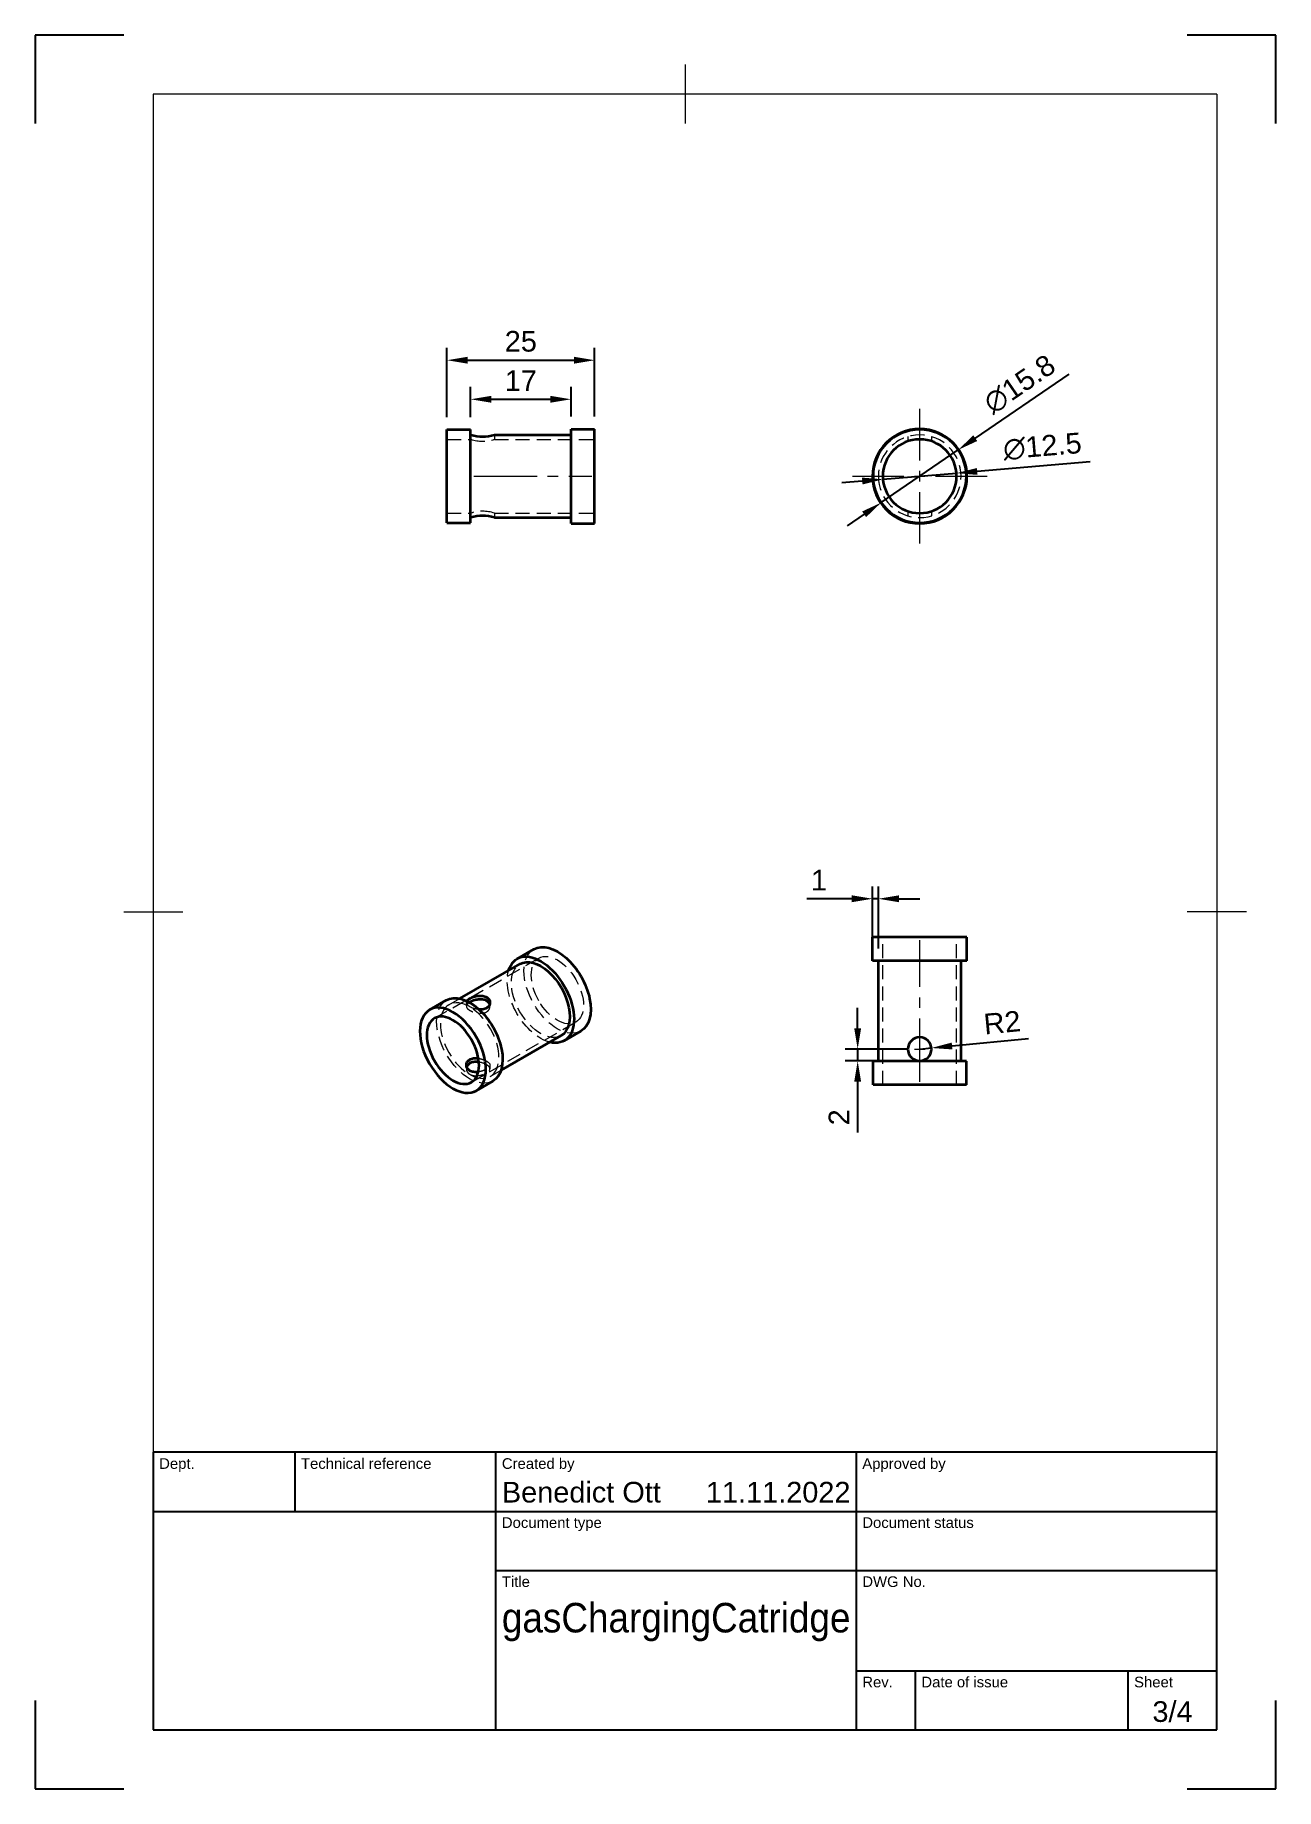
# Model space of a CAD drawing. Header units: millimetres. Extents: x 0 to 210, y 0 to 297.
import ezdxf
from ezdxf.enums import TextEntityAlignment as Align

# ---------------------------------------------------------------- set-up
doc = ezdxf.new("R2010")
doc.units = ezdxf.units.MM
doc.header["$LTSCALE"] = 0.75
doc.linetypes.add('CENTER2', pattern=[28.575, 19.05, -3.175, 3.175, -3.175])
doc.linetypes.add('HIDDEN2', pattern=[4.7625, 3.175, -1.5875])
for name, color, linetype, lineweight in [('BORDER', 7, 'Continuous', 18), ('FD_Dimensions', 7, 'Continuous', 18), ('Hidden', 7, 'HIDDEN2', 18), ('Smart Centers', 7, 'CENTER2', 18), ('TITLEBLOCK', 7, 'Continuous', 25), ('Visible', 7, 'Continuous', 35)]:
    doc.layers.add(name, color=color, linetype=linetype, lineweight=lineweight)
doc.styles.add('FusionTitle', font='arial.ttf')
doc.styles.get("Standard").update_dxf_attribs({"font": 'arial.ttf'})
doc.dimstyles.new('Dim-ISO-25', dxfattribs={"dimtxt": 3.5, "dimasz": 3.5, "dimexe": 2.1, "dimexo": 2.1, "dimgap": 1.4, "dimtad": 1, "dimzin": 12, "dimdsep": 46, "dimtxsty": 'Standard', "dimcen": 0, "dimazin": 3, "dimtp": 0.1, "dimtm": 0.1, "dimtfac": 0.714286, "dimtmove": 0, "dimatfit": 3, "dimfxl": 1, "dimtzin": 12, "dimarcsym": 0})

# ---------------------------------------------------------------- blocks, each defined once
blk = doc.blocks.new('ISO_A4(P)_SHEET')
at = {"layer": 'BORDER'}
for p, q in [((110, 292), (110, 282)), ((200, 287), (20, 287)), ((20, 287), (20, 10)), ((200, 287), (200, 10)), ((15, 148.5), (25, 148.5)), ((205, 148.5), (195, 148.5)), ((20, 10), (200, 10))]:
    blk.add_line(p, q, dxfattribs=at)
at = {"layer": 'Defpoints'}
for p, q in [((15, 297), (0, 297)), ((0, 297), (0, 282)), ((210, 297), (195, 297)), ((210, 282), (210, 297)), ((0, 15), (0, 0)), ((210, 0), (210, 15)), ((0, 0), (15, 0)), ((195, 0), (210, 0))]:
    blk.add_line(p, q, dxfattribs=at)
blk = doc.blocks.new('ISO_TITLEBLOCK')
at = {"layer": 'TITLEBLOCK'}
for p, q in [((0, 47), (-180, 47)), ((-180, 47), (-180, 0)), ((-156, 37), (-156, 47)), ((-122, 0), (-122, 47)), ((-61, 0), (-61, 47)), ((0, 0), (0, 47)), ((-180, 37), (0, 37)), ((-122, 27), (0, 27)), ((-61, 10), (0, 10)), ((-51, 0), (-51, 10)), ((-15, 0), (-15, 10)), ((-180, 0), (0, 0))]:
    blk.add_line(p, q, dxfattribs=at)
at = {"layer": 'TITLEBLOCK', "style": 'FusionTitle'}
for s, p in [('Dept.', (-179, 46)), ('Technical reference', (-155, 46)), ('Created by', (-121, 46)), ('Approved by', (-60, 46)), ('Document type', (-121, 36)), ('Document status', (-60, 36)), ('Title', (-121, 26)), ('DWG No.', (-60, 26)), ('Rev.', (-60, 9)), ('Date of issue', (-50, 9)), ('Sheet', (-14, 9))]:
    blk.add_text(s, height=1.8, dxfattribs=at).set_placement(p, align=Align.TOP_LEFT)
for tag, height, p in [('DEPT', 3.5, (-179, 42)), ('TECHNICAL_REFERENCE', 3.5, (-155, 42)), ('CREATED_BY', 3.5, (-121, 42)), ('APPROVED_BY', 3.5, (-60, 42)), ('DOCUMENT_TYPE', 3.5, (-121, 32)), ('DOCUMENT_STATUS', 3.5, (-60, 32)), ('TITLE_1', 5, (-121, 21.5)), ('TITLE_2', 5, (-121, 14)), ('TITLE_3', 5, (-121, 6.5)), ('DATE_OF_ISSUE', 3.5, (-50, 5))]:
    blk.add_attdef(tag, text='', height=height, dxfattribs=at).set_placement(p, align=Align.TOP_LEFT)
for tag, p in [('CREATED_DATE', (-62, 42)), ('APPROVED_DATE', (-0.99, 42))]:
    blk.add_attdef(tag, text='', height=3.5, dxfattribs=at).set_placement(p, align=Align.TOP_RIGHT)
for tag, height, p in [('DRAWING_NUMBER', 5, (-30.5, 19.75)), ('REV', 3.5, (-56, 4.85)), ('SHEET', 3.5, (-7.5, 4.85))]:
    blk.add_attdef(tag, text='', height=height, dxfattribs=at).set_placement(p, align=Align.TOP_CENTER)
blk = doc.blocks.new('*U7')
at = {"layer": 'Smart Centers', "color": 0, "ltscale": 0.75, "transparency": 16777216}
for p, q in [((0, 2.678906), (0, 11.4)), ((-11.4, 0), (-2.678906, 0)), ((2.678906, 0), (11.4, 0)), ((0, -11.4), (0, -2.678906))]:
    blk.add_line(p, q, dxfattribs=at)
at = {"layer": 'Smart Centers', "color": 0, "linetype": 'Continuous', "ltscale": 0.75, "transparency": 16777216}
for p, q in [((-0.892969, 0), (0.892969, 0)), ((0, -0.892969), (0, 0.892969))]:
    blk.add_line(p, q, dxfattribs=at)
blk = doc.blocks.new('*U8')
at = {"layer": 'Smart Centers', "color": 0, "ltscale": 0.75, "transparency": 16777216}
blk.add_line((-9.978073, 0), (9.978073, 0), dxfattribs=at)
blk = doc.blocks.new('*U9')
at = {"layer": 'Smart Centers', "color": 0, "ltscale": 0.75, "transparency": 16777216}
blk.add_line((0, -12), (0, 12), dxfattribs=at)
blk = doc.blocks.new('*D18')
at = {"layer": 'Defpoints', "color": 0, "transparency": 16777216}
for p in [(156.23074, 226.758431), (143.197764, 217.826381)]:
    blk.add_point(p, dxfattribs=at)
at = {"layer": 'FD_Dimensions', "color": 0, "lineweight": -2, "transparency": 16777216}
for p, q in [((174.960734, 239.594889), (159.117792, 228.73705)), ((143.197764, 217.826381), (156.23074, 226.758431)), ((140.310712, 215.847762), (137.42366, 213.869143))]:
    blk.add_line(p, q, dxfattribs=at)
at = {"layer": 'FD_Dimensions', "color": 0, "transparency": 16777216}
for points in [[(158.788022, 229.218225), (159.447562, 228.255875), (156.23074, 226.758431)], [(139.980942, 216.328937), (140.640482, 215.366586), (143.197764, 217.826381)]]:
    blk.add_solid(points, dxfattribs=at)
at = {"layer": 'FD_Dimensions', "color": 0, "transparency": 16777216, "insert": (166.625776, 237.864893), "char_height": 3.5, "attachment_point": 5, "rotation": 34.42450544}
blk.add_mtext('∅15.8', dxfattribs=at)
blk = doc.blocks.new('*D19')
at = {"layer": 'Defpoints', "color": 0, "transparency": 16777216}
for p in [(155.942535, 222.812969), (143.485969, 221.771843)]:
    blk.add_point(p, dxfattribs=at)
at = {"layer": 'FD_Dimensions', "color": 0, "lineweight": -2, "transparency": 16777216}
for p, q in [((143.485969, 221.771843), (155.942535, 222.812969)), ((178.58922, 224.705791), (159.430374, 223.104484)), ((139.99813, 221.480327), (136.510291, 221.188812))]:
    blk.add_line(p, q, dxfattribs=at)
at = {"layer": 'FD_Dimensions', "color": 0, "transparency": 16777216}
for points in [[(159.381788, 223.685791), (159.47896, 222.523178), (155.942535, 222.812969)], [(139.949544, 222.061634), (140.046716, 220.899021), (143.485969, 221.771843)]]:
    blk.add_solid(points, dxfattribs=at)
at = {"layer": 'FD_Dimensions', "color": 0, "transparency": 16777216, "insert": (170.480117, 227.324372), "char_height": 3.5, "attachment_point": 5, "rotation": 4.77770205}
blk.add_mtext('∅12.5', dxfattribs=at)
blk = doc.blocks.new('*D20')
at = {"layer": 'Defpoints', "color": 0, "transparency": 16777216}
for p in [(94.703072, 241.938588), (69.703072, 230.192406), (94.703072, 230.292406)]:
    blk.add_point(p, dxfattribs=at)
at = {"layer": 'FD_Dimensions', "color": 0, "lineweight": -2, "transparency": 16777216}
for p, q in [((69.703072, 232.292406), (69.703072, 244.038588)), ((94.703072, 232.392406), (94.703072, 244.038588)), ((73.203072, 241.938588), (91.203072, 241.938588))]:
    blk.add_line(p, q, dxfattribs=at)
at = {"layer": 'FD_Dimensions', "color": 0, "transparency": 16777216}
for points in [[(73.203072, 242.521922), (73.203072, 241.355255), (69.703072, 241.938588)], [(91.203072, 242.521922), (91.203072, 241.355255), (94.703072, 241.938588)]]:
    blk.add_solid(points, dxfattribs=at)
at = {"layer": 'FD_Dimensions', "color": 0, "transparency": 16777216, "insert": (82.203072, 245.125594), "char_height": 3.5, "attachment_point": 5}
blk.add_mtext('25', dxfattribs=at)
blk = doc.blocks.new('*D21')
at = {"layer": 'Defpoints', "color": 0, "transparency": 16777216}
for p in [(90.703072, 235.324923), (73.703072, 230.192406), (90.703072, 230.292406)]:
    blk.add_point(p, dxfattribs=at)
at = {"layer": 'FD_Dimensions', "color": 0, "lineweight": -2, "transparency": 16777216}
for p, q in [((73.703072, 232.292406), (73.703072, 237.424923)), ((77.203072, 235.324923), (87.203072, 235.324923)), ((90.703072, 232.392406), (90.703072, 237.424923))]:
    blk.add_line(p, q, dxfattribs=at)
at = {"layer": 'FD_Dimensions', "color": 0, "transparency": 16777216}
for points in [[(77.203072, 235.908256), (77.203072, 234.741589), (73.703072, 235.324923)], [(87.203072, 235.908256), (87.203072, 234.741589), (90.703072, 235.324923)]]:
    blk.add_solid(points, dxfattribs=at)
at = {"layer": 'FD_Dimensions', "color": 0, "transparency": 16777216, "insert": (82.203072, 238.482085), "char_height": 3.5, "attachment_point": 5}
blk.add_mtext('17', dxfattribs=at)
blk = doc.blocks.new('*D22')
at = {"layer": 'Defpoints', "color": 0, "transparency": 16777216}
for p in [(149.714252, 125.28589), (151.705251, 125.475428)]:
    blk.add_point(p, dxfattribs=at)
at = {"layer": 'FD_Dimensions', "color": 0, "lineweight": -2, "transparency": 16777216}
for p, q in [((149.714252, 125.28589), (151.705251, 125.475428)), ((168.155797, 127.041476), (155.189498, 125.807119))]:
    blk.add_line(p, q, dxfattribs=at)
at = {"layer": 'FD_Dimensions', "color": 0, "transparency": 16777216}
blk.add_solid([(155.134216, 126.387827), (155.24478, 125.226411), (151.705251, 125.475428)], dxfattribs=at)
at = {"layer": 'FD_Dimensions', "color": 0, "transparency": 16777216, "insert": (163.671459, 129.786015), "char_height": 3.5, "attachment_point": 5, "rotation": 5.43802608}
blk.add_mtext('R2', dxfattribs=at)
blk = doc.blocks.new('*U15')
at = {"layer": 'Smart Centers', "color": 0, "linetype": 'Continuous', "ltscale": 0.75, "transparency": 16777216}
for p, q in [((-0.892969, 0), (0.892969, 0)), ((0, -0.892969), (0, 0.892969))]:
    blk.add_line(p, q, dxfattribs=at)
blk = doc.blocks.new('*D23')
at = {"layer": 'Defpoints', "color": 0, "transparency": 16777216}
for p in [(149.714252, 125.28589), (139.214252, 123.28589), (149.714252, 123.28589)]:
    blk.add_point(p, dxfattribs=at)
at = {"layer": 'FD_Dimensions', "color": 0, "lineweight": -2, "transparency": 16777216}
for p, q in [((139.214252, 128.78589), (139.214252, 132.28589)), ((147.614252, 125.28589), (137.114252, 125.28589)), ((139.214252, 125.28589), (139.214252, 123.28589)), ((147.614252, 123.28589), (137.114252, 123.28589)), ((139.214252, 119.78589), (139.214252, 111.167677))]:
    blk.add_line(p, q, dxfattribs=at)
at = {"layer": 'FD_Dimensions', "color": 0, "transparency": 16777216}
for points in [[(138.630919, 128.78589), (139.797585, 128.78589), (139.214252, 125.28589)], [(138.630919, 119.78589), (139.797585, 119.78589), (139.214252, 123.28589)]]:
    blk.add_solid(points, dxfattribs=at)
at = {"layer": 'FD_Dimensions', "color": 0, "transparency": 16777216, "insert": (136.05709, 113.726784), "char_height": 3.5, "attachment_point": 5, "rotation": 90}
blk.add_mtext('2', dxfattribs=at)
blk = doc.blocks.new('*D24')
at = {"layer": 'Defpoints', "color": 0, "transparency": 16777216}
for p in [(141.714252, 150.742036), (141.714252, 140.242036), (142.714252, 140.242036)]:
    blk.add_point(p, dxfattribs=at)
at = {"layer": 'FD_Dimensions', "color": 0, "lineweight": -2, "transparency": 16777216}
for p, q in [((141.714252, 142.342036), (141.714252, 152.842036)), ((142.714252, 142.342036), (142.714252, 152.842036)), ((138.214252, 150.742036), (130.62503, 150.742036)), ((142.714252, 150.742036), (141.714252, 150.742036)), ((146.214252, 150.742036), (149.714252, 150.742036))]:
    blk.add_line(p, q, dxfattribs=at)
at = {"layer": 'FD_Dimensions', "color": 0, "transparency": 16777216}
for points in [[(138.214252, 151.32537), (138.214252, 150.158703), (141.714252, 150.742036)], [(146.214252, 151.32537), (146.214252, 150.158703), (142.714252, 150.742036)]]:
    blk.add_solid(points, dxfattribs=at)
at = {"layer": 'FD_Dimensions', "color": 0, "transparency": 16777216, "insert": (132.669641, 153.899199), "char_height": 3.5, "attachment_point": 5}
blk.add_mtext('1', dxfattribs=at)

msp = doc.modelspace()

# ---------------------------------------------------------------- linework, layer by layer
at = {"layer": 'Hidden', "extrusion": (-1, -2e-16, 2.966e-13)}
for p, q in [((73.747, 229.292), (73.747, 228.542)), ((77.747, 229.292), (77.747, 228.542)), ((69.703, 228.542), (73.747, 228.542)), ((77.747, 228.542), (94.703, 228.542)), ((69.703, 216.042), (73.747, 216.042)), ((73.747, 216.042), (73.747, 215.292)), ((77.747, 216.042), (77.747, 215.292)), ((77.747, 216.042), (94.703, 216.042))]:
    msp.add_line(p, q, dxfattribs=at)
at = {"layer": 'Hidden'}
for p, q in [((147.714, 229.001), (147.714, 228.214)), ((151.714, 229.001), (151.714, 228.214)), ((147.714, 216.371), (147.714, 215.584)), ((151.714, 216.371), (151.714, 215.584))]:
    msp.add_line(p, q, dxfattribs=at)
at = {"layer": 'Hidden', "extrusion": (-1e-16, -1, 2.966e-13)}
for p, q in [((143.464, 119.242), (143.464, 144.242)), ((155.964, 119.242), (155.964, 144.242))]:
    msp.add_line(p, q, dxfattribs=at)
at = {"layer": 'Hidden', "extrusion": (-0.707107, -0.407196, 0.578093)}
for p, q in [((67.593, 130.504), (85.271, 140.684)), ((70.047, 132.783), (71.882, 133.839)), ((72.986, 133.154), (72.986, 132.526)), ((76.986, 133.154), (76.986, 132.526)), ((73.831, 119.672), (91.509, 129.852)), ((72.986, 122.572), (72.986, 121.944)), ((76.986, 122.572), (76.986, 121.944)), ((77.034, 120.651), (78.868, 121.707))]:
    msp.add_line(p, q, dxfattribs=at)
at = {"layer": 'Hidden', "extrusion": (0, 0, -1)}
msp.add_circle((-149.714, 222.292), 7, dxfattribs=at)
at = {"layer": 'Hidden'}
for centre, radius, start, end in [((75.747, 234.493), 6.277, 251.42303, 288.57697), ((75.747, 210.092), 6.277, 71.42303, 108.57697), ((74.525, 119.24), 3.883, 61.13086, 81.3637)]:
    msp.add_arc(centre, radius, start, end, dxfattribs=at)
at = {"layer": 'Hidden', "extrusion": (1e-16, -1e-16, -1)}
msp.add_arc((-75.444, 135.85), 3.875, 274.55072, 298.88932, dxfattribs=at)
at = {"layer": 'Hidden', "extrusion": (0, 0, -1)}
msp.add_ellipse((85.561, 133.639), major_axis=(-3.493, 6.066), ratio=0.5780931, start_param=3.1415927, end_param=6.2831853, dxfattribs=at)
at = {"layer": 'Hidden', "extrusion": (-1e-16, -1e-16, -1)}
for centre, start_param, end_param in [((88.39, 135.268), 3.1415927, 6.2831853), ((85.561, 133.639), 3.6469531, 5.7778248)]:
    msp.add_ellipse(centre, major_axis=(-3.992, 6.933), ratio=0.5780931, start_param=start_param, end_param=end_param, dxfattribs=at)
at = {"layer": 'Hidden'}
msp.add_ellipse((88.39, 135.268), major_axis=(-3.119, 5.416), ratio=0.5780931, start_param=1.5707963, end_param=7.8539816, dxfattribs=at)
at = {"layer": 'Hidden', "extrusion": (0, 0, -1)}
msp.add_ellipse((73.541, 126.717), major_axis=(-3.493, 6.066), ratio=0.5780931, dxfattribs=at)
at = {"layer": 'Hidden', "extrusion": (0, -1e-16, -1)}
msp.add_ellipse((73.541, 126.717), major_axis=(-3.942, 6.846), ratio=0.5780931, start_param=3.1415927, end_param=6.2831853, dxfattribs=at)
at = {"layer": 'Hidden'}
for points, knots in [([(73.572, 132.457), (73.393, 132.56), (73.239, 132.678), (73.035, 132.917), (72.986, 133.04), (72.986, 133.24), (73.014, 133.331), (73.073, 133.422)], [0.90954053, 0.90954053, 0.90954053, 0.90954053, 0.98532636, 0.98532636, 1.06111219, 1.06111219, 1.11863507, 1.11863507, 1.11863507, 1.11863507]), ([(73.531, 133.181), (73.37, 133.084), (73.231, 132.977), (73.035, 132.754), (72.986, 132.636), (72.986, 132.416), (73.035, 132.298), (73.239, 132.064), (73.393, 131.947), (73.75, 131.741), (73.976, 131.639), (74.469, 131.472), (74.736, 131.408), (75.236, 131.341), (75.502, 131.333), (75.995, 131.398), (76.221, 131.472), (76.579, 131.679), (76.733, 131.823), (76.936, 132.159), (76.986, 132.349), (76.986, 132.63), (76.969, 132.738), (76.934, 132.843)], [0.0057588, 0.0057588, 0.0057588, 0.0057588, 0.07593256, 0.07593256, 0.15186512, 0.15186512, 0.22776803, 0.22776803, 0.30367094, 0.30367094, 0.37957385, 0.37957385, 0.45547675, 0.45547675, 0.53140931, 0.53140931, 0.60734187, 0.60734187, 0.68327443, 0.68327443, 0.75920699, 0.75920699, 0.80365289, 0.80365289, 0.80365289, 0.80365289]), ([(73.037, 122.255), (73.003, 122.152), (72.986, 122.046), (72.986, 121.77), (73.035, 121.585), (73.239, 121.257), (73.393, 121.115), (73.572, 121.012)], [1.31998545, 1.31998545, 1.31998545, 1.31998545, 1.36432922, 1.36432922, 1.44011505, 1.44011505, 1.51590088, 1.51590088, 1.51590088, 1.51590088]), ([(73.572, 121.012), (73.75, 120.909), (73.976, 120.832), (74.469, 120.76), (74.736, 120.763), (75.236, 120.822), (75.503, 120.883), (75.996, 121.046), (76.221, 121.147), (76.579, 121.353), (76.733, 121.47), (76.936, 121.708), (76.986, 121.83), (76.986, 122.058), (76.936, 122.18), (76.733, 122.42), (76.579, 122.538), (76.4, 122.64)], [0.30318018, 0.30318018, 0.30318018, 0.30318018, 0.37896601, 0.37896601, 0.45475184, 0.45475184, 0.5305561, 0.5305561, 0.60636035, 0.60636035, 0.68216461, 0.68216461, 0.75796886, 0.75796886, 0.8337547, 0.8337547, 0.90954053, 0.90954053, 0.90954053, 0.90954053]), ([(75.025, 123.718), (75.263, 123.683), (75.515, 123.622), (75.995, 123.459), (76.221, 123.357), (76.579, 123.151), (76.733, 123.034), (76.936, 122.8), (76.986, 122.682), (76.986, 122.461), (76.936, 122.344), (76.733, 122.112), (76.579, 121.997), (76.221, 121.79), (75.995, 121.687), (75.51, 121.521), (75.253, 121.458), (75.01, 121.423)], [0.15585261, 0.15585261, 0.15585261, 0.15585261, 0.22776803, 0.22776803, 0.30367094, 0.30367094, 0.37957385, 0.37957385, 0.45547675, 0.45547675, 0.53140931, 0.53140931, 0.60734187, 0.60734187, 0.68327443, 0.68327443, 0.75674302, 0.75674302, 0.75674302, 0.75674302])]:
    msp.add_open_spline(points, degree=3, knots=knots, dxfattribs=at)
at = {"layer": 'Visible', "extrusion": (-1, -2e-16, 2.966e-13)}
for p, q in [((69.703, 214.392), (69.703, 230.192)), ((69.703, 230.192), (73.703, 230.192)), ((73.703, 214.392), (73.703, 230.192)), ((73.703, 229.292), (73.747, 229.292)), ((77.747, 229.292), (90.703, 229.292)), ((90.703, 214.292), (90.703, 230.292)), ((90.703, 230.292), (94.703, 230.292)), ((94.703, 214.292), (94.703, 230.292)), ((69.703, 214.392), (73.703, 214.392)), ((73.703, 215.292), (73.747, 215.292)), ((77.747, 215.292), (90.703, 215.292)), ((90.703, 214.292), (94.703, 214.292))]:
    msp.add_line(p, q, dxfattribs=at)
at = {"layer": 'Visible', "extrusion": (-1e-16, -1, 2.966e-13)}
for p, q in [((157.714, 144.242), (141.714, 144.242)), ((141.714, 140.242), (141.714, 144.242)), ((157.714, 140.242), (157.714, 144.242)), ((157.714, 140.242), (141.714, 140.242)), ((142.714, 123.242), (142.714, 140.242)), ((156.714, 123.242), (156.714, 140.242)), ((157.614, 123.242), (141.814, 123.242)), ((141.814, 119.242), (141.814, 123.242)), ((157.614, 119.242), (157.614, 123.242)), ((157.614, 119.242), (141.814, 119.242))]:
    msp.add_line(p, q, dxfattribs=at)
at = {"layer": 'Visible', "extrusion": (-0.707107, -0.407196, 0.578093)}
for p, q in [((71.882, 133.839), (82.068, 139.705)), ((81.569, 140.572), (84.398, 142.2)), ((66.77, 131.934), (69.598, 133.563)), ((89.554, 126.706), (92.382, 128.335)), ((78.868, 121.707), (89.055, 127.573)), ((74.654, 118.242), (77.483, 119.871))]:
    msp.add_line(p, q, dxfattribs=at)
at = {"layer": 'Visible', "extrusion": (0, 0, -1)}
for radius in [8, 7.9, 6.25]:
    msp.add_circle((-149.714, 222.292), radius, dxfattribs=at)
at = {"layer": 'Visible'}
for centre, radius, start, end in [((75.747, 236.027), 7.024, 253.45916, 286.54084), ((75.747, 208.558), 7.024, 73.45916, 106.54084), ((149.714, 125.286), 2, 90, 270), ((149.714, 125.286), 2, 270, 90)]:
    msp.add_arc(centre, radius, start, end, dxfattribs=at)
at = {"layer": 'Visible', "extrusion": (-1e-16, -1e-16, -1)}
for centre, start_param, end_param in [((88.39, 135.268), 0, 3.1415927), ((85.561, 133.639), -0.5053605, 3.6469531)]:
    msp.add_ellipse(centre, major_axis=(-3.992, 6.933), ratio=0.5780931, start_param=start_param, end_param=end_param, dxfattribs=at)
at = {"layer": 'Visible', "extrusion": (0, 0, -1)}
msp.add_ellipse((85.561, 133.639), major_axis=(-3.493, 6.066), ratio=0.5780931, start_param=0, end_param=3.1415927, dxfattribs=at)
at = {"layer": 'Visible', "extrusion": (0, -1e-16, -1)}
msp.add_ellipse((73.541, 126.717), major_axis=(-3.942, 6.846), ratio=0.5780931, start_param=0, end_param=3.1415927, dxfattribs=at)
msp.add_ellipse((70.712, 125.088), major_axis=(-3.942, 6.846), ratio=0.5780931, dxfattribs=at)
at = {"layer": 'Visible', "extrusion": (1e-16, -1e-16, -1)}
msp.add_ellipse((70.712, 125.088), major_axis=(-3.119, 5.416), ratio=0.5780931, dxfattribs=at)
at = {"layer": 'Visible'}
for points, knots in [([(73.073, 133.422), (73.091, 133.451), (73.113, 133.48), (73.239, 133.628), (73.393, 133.745), (73.572, 133.848), (73.75, 133.95), (73.976, 134.052), (74.469, 134.215), (74.736, 134.276), (75.236, 134.335), (75.503, 134.338), (75.996, 134.265), (76.221, 134.189), (76.4, 134.086)], [1.11863507, 1.11863507, 1.11863507, 1.11863507, 1.13691645, 1.13691645, 1.2127207, 1.2127207, 1.2127207, 1.28852496, 1.28852496, 1.36432922, 1.36432922, 1.44011505, 1.44011505, 1.51590088, 1.51590088, 1.51590088, 1.51590088]), ([(76.934, 132.843), (76.91, 132.917), (76.877, 132.99), (76.733, 133.226), (76.579, 133.37), (76.221, 133.576), (75.995, 133.651), (75.502, 133.718), (75.235, 133.711), (74.736, 133.644), (74.469, 133.579), (73.977, 133.411), (73.751, 133.307), (73.572, 133.204)], [0.80365289, 0.80365289, 0.80365289, 0.80365289, 0.8351099, 0.8351099, 0.91101281, 0.91101281, 0.98691572, 0.98691572, 1.06281863, 1.06281863, 1.13875119, 1.13875119, 1.21468374, 1.21468374, 1.21468374, 1.21468374]), ([(76.4, 134.086), (76.579, 133.983), (76.733, 133.841), (76.936, 133.513), (76.986, 133.327), (76.986, 132.98), (76.936, 132.794), (76.733, 132.465), (76.579, 132.322), (76.221, 132.116), (75.996, 132.04), (75.552, 131.976), (75.341, 131.972), (75.136, 131.987)], [0.30318018, 0.30318018, 0.30318018, 0.30318018, 0.37896601, 0.37896601, 0.45475184, 0.45475184, 0.5305561, 0.5305561, 0.60636035, 0.60636035, 0.68216461, 0.68216461, 0.74294556, 0.74294556, 0.74294556, 0.74294556]), ([(75.01, 121.423), (75.002, 121.422), (74.994, 121.421), (74.736, 121.386), (74.469, 121.38), (73.976, 121.447), (73.75, 121.522), (73.393, 121.728), (73.239, 121.872), (73.035, 122.205), (72.986, 122.394), (72.986, 122.749), (73.035, 122.939), (73.239, 123.274), (73.393, 123.419), (73.572, 123.522)], [0.75674302, 0.75674302, 0.75674302, 0.75674302, 0.75920699, 0.75920699, 0.8351099, 0.8351099, 0.91101281, 0.91101281, 0.98691572, 0.98691572, 1.06281863, 1.06281863, 1.13875119, 1.13875119, 1.21468374, 1.21468374, 1.21468374, 1.21468374]), ([(75.108, 123.079), (75.067, 123.085), (75.026, 123.091), (74.736, 123.126), (74.469, 123.129), (73.976, 123.058), (73.75, 122.982), (73.572, 122.879), (73.393, 122.776), (73.239, 122.633), (73.095, 122.4), (73.062, 122.328), (73.037, 122.255)], [1.0488455, 1.0488455, 1.0488455, 1.0488455, 1.06111219, 1.06111219, 1.13691645, 1.13691645, 1.2127207, 1.2127207, 1.2127207, 1.28852496, 1.28852496, 1.31998545, 1.31998545, 1.31998545, 1.31998545]), ([(73.572, 123.522), (73.751, 123.625), (73.977, 123.699), (74.469, 123.765), (74.736, 123.757), (74.999, 123.722), (75.012, 123.72), (75.025, 123.718)], [0, 0, 0, 0, 0.07593256, 0.07593256, 0.15186512, 0.15186512, 0.15585261, 0.15585261, 0.15585261, 0.15585261])]:
    msp.add_open_spline(points, degree=3, knots=knots, dxfattribs=at)
at = {"layer": 'Visible', "extrusion": (-4.5118e-09, 7.75786e-09, 1)}
msp.add_open_spline([(73.572, 133.204), (73.558, 133.196), (73.545, 133.189), (73.531, 133.181)], degree=3, dxfattribs=at)

# ---------------------------------------------------------------- block references
at = {"layer": 'BORDER'}
msp.add_blockref('ISO_A4(P)_SHEET', (0, 0), dxfattribs=at)
at = {"layer": 'Smart Centers', "ltscale": 0.75}
for name, p in [('*U7', (149.714, 222.292)), ('*U8', (84.225, 222.292)), ('*U9', (149.714, 131.742)), ('*U15', (149.714, 125.286))]:
    msp.add_blockref(name, p, dxfattribs=at)
at = {"layer": 'TITLEBLOCK'}
ref = msp.add_blockref('ISO_TITLEBLOCK', (200, 10), dxfattribs=at)
ref.add_attrib('CREATED_DATE', '11.11.2022', dxfattribs={"height": 3.5, "style": 'FusionTitle'}).set_placement((138, 52), align=Align.TOP_RIGHT)
ref.add_attrib('SHEET', '3/4', dxfattribs={"height": 3.5, "style": 'FusionTitle'}).set_placement((192.5, 14.85), align=Align.TOP_CENTER)
ref.add_attrib('TITLE_1', 'gasChargingCatridge', dxfattribs={"height": 5, "style": 'FusionTitle', "width": 0.893964}).set_placement((79, 31.5), align=Align.TOP_LEFT)
ref.add_attrib('CREATED_BY', 'Benedict Ott', dxfattribs={"height": 3.5, "style": 'FusionTitle'}).set_placement((79, 52), align=Align.TOP_LEFT)

# ---------------------------------------------------------------- dimensions: what is measured, and where the dimension line sits
at = {"layer": 'FD_Dimensions'}
for base, p1, p2, picture, middle in [((94.703, 241.939), (69.703, 230.192), (94.703, 230.292), '*D20', (82.203, 245.126)), ((90.703, 235.325), (73.703, 230.192), (90.703, 230.292), '*D21', (82.203, 238.482))]:
    dim = msp.add_linear_dim(base=base, p1=p1, p2=p2, angle=180, dimstyle='Dim-ISO-25', override={"dimlfac": 1, "dimclrd": 0, "dimclre": 0}, dxfattribs=at)
    dim.commit()
    dim.dimension.update_dxf_attribs({"geometry": picture, "text_midpoint": middle})
for p1, p2, picture, middle in [((143.198, 217.826), (156.231, 226.758), '*D18', (166.626, 237.865)), ((143.486, 221.772), (155.943, 222.813), '*D19', (170.48, 227.324))]:
    dim = msp.add_diameter_dim_2p(p1=p1, p2=p2, dimstyle='Dim-ISO-25', override={"dimlfac": 1, "dimclrd": 0, "dimclre": 0}, dxfattribs=at)
    dim.commit()
    dim.dimension.update_dxf_attribs({"geometry": picture, "text_midpoint": middle})
for p1, p2, picture, middle in [((142.714, 140.242), (141.714, 140.242), '*D24', (132.67, 153.899)), ((149.714, 125.286), (149.714, 123.286), '*D23', (136.057, 113.727))]:
    dim = msp.add_aligned_dim(p1=p1, p2=p2, distance=-10.5, dimstyle='Dim-ISO-25', override={"dimlfac": 1, "dimclrd": 0, "dimclre": 0}, dxfattribs=at)
    dim.commit()
    dim.dimension.update_dxf_attribs({"geometry": picture, "text_midpoint": middle})
dim = msp.add_radius_dim(center=(149.714, 125.286), mpoint=(151.705, 125.475), dimstyle='Dim-ISO-25', override={"dimlfac": 1, "dimse1": 1, "dimclrd": 0, "dimclre": 0}, dxfattribs=at)
dim.commit()
dim.dimension.update_dxf_attribs({"geometry": '*D22', "text_midpoint": (163.971, 126.643), "dimtype": 164})

doc.saveas('drawing.dxf')
